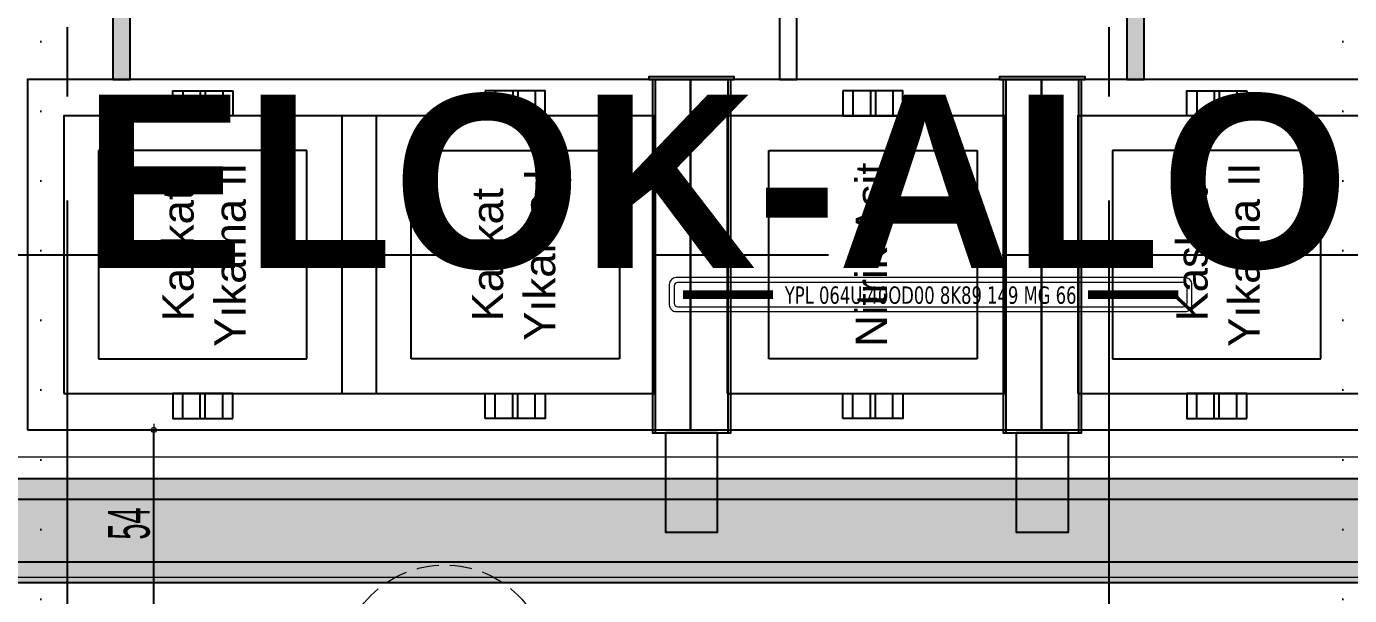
# Model space of a CAD drawing. Header units: centimetres. Extents: x 405564 to 502064, y 46284 to 60634.
# Drawn here: x 484270.6 to 484651.6, y 56170.8 to 56334.9 of the extents above; entities that cross this region are included whole.
import ezdxf
from ezdxf.enums import TextEntityAlignment as Align

# ---------------------------------------------------------------- set-up
doc = ezdxf.new("R2010")
doc.units = ezdxf.units.CM
for name, pattern in [('ACAD_ISO07W100', [3, 0, -3]), ('ACDINTGB', [9, 4, -1, 1, -1, 1, -1]), ('CENTERX3', [23, 15, -3, 2, -3]), ('DASHDOT', [25.4, 12.7, -6.35, 0, -6.35]), ('DOT', [0.25, 0, -0.25]), ('HIDDEN', [9.525, 6.35, -3.175])]:
    doc.linetypes.add(name, pattern=pattern)
doc.layers.get('0').update_dxf_attribs({"color": 8, "lineweight": 9})
for name, color, linetype in [('---___EB_draft04_yazi', 8, 'Continuous'), ('AS_DOS_TERAS_UST', 8, 'ACAD_ISO07W100'), ('AS_NOT_MIMARI', 8, 'Continuous')]:
    doc.layers.add(name, color=color, linetype=linetype)
for name, color, linetype, lineweight in [('0-KRCN-AYDINLATMA-130426', 8, 'Continuous', 9), ('0-KRCN-MİMARİ-220526', 8, 'Continuous', 9), ('Visible (ISO)', 8, 'Continuous', 18), ('ölçüler', 8, 'Continuous', 5)]:
    doc.layers.add(name, color=color, linetype=linetype, lineweight=lineweight)
doc.styles.add('2', font='arial.ttf', dxfattribs={"width": 0.9, "height": 200})
doc.styles.add('Kalin02', font='arialbd.ttf')
doc.styles.add('OLCU50', font='arial.ttf', dxfattribs={"width": 0.5, "height": 12})
doc.styles.add('SI', font='ISOCP.shx')
doc.styles.add('TAHOMA', font='tahoma.ttf')
doc.dimstyles.new('olcu 50', dxfattribs={"dimscale": 0.5, "dimtxt": 12, "dimasz": 0.5, "dimexe": 0, "dimexo": 0, "dimgap": 2, "dimtad": 1, "dimdec": 1, "dimrnd": 0.5, "dimdsep": 46, "dimtxsty": 'OLCU50', "dimblk1": 'SOL', "dimblk2": 'SAG', "dimsah": 1, "dimcen": 0, "dimse1": 1, "dimse2": 1, "dimadec": 0, "dimazin": 0, "dimtfac": 0.008, "dimtdec": 1, "dimtix": 1, "dimtmove": 2, "dimatfit": 3, "dimldrblk": 'SOL', "dimfxl": 1, "dimtolj": 1, "dimarcsym": 0})

# ---------------------------------------------------------------- blocks, each defined once
blk = doc.blocks.new('YPL 064U 40OD00 8K89 149 MG 66')
at = {"layer": '0-KRCN-AYDINLATMA-130426'}
for points in [[(75.25, -2.9), (75.25, 2.9, 0.414214), (73.25, 4.9), (-73.25, 4.9, 0.414214), (-75.25, 2.9), (-75.25, -2.9, 0.414214), (-73.25, -4.9), (73.25, -4.9, 0.414214)], [(73.85, -2.5), (73.85, 2.5, 0.414214), (72.85, 3.5), (-72.85, 3.5, 0.414214), (-73.85, 2.5), (-73.85, -2.5, 0.414214), (-72.85, -3.5), (72.85, -3.5, 0.414214)]]:
    blk.add_lwpolyline(points, format="xyb", close=True, dxfattribs=at)
at = {"layer": '0-KRCN-AYDINLATMA-130426', "const_width": 2.51, "elevation": 1.25}
for points in [[(-71.34, -0.01), (-45.35, -0.01)], [(45.35, -0.01), (71.35, -0.01)]]:
    blk.add_lwpolyline(points, dxfattribs=at)
at = {"layer": '0-KRCN-AYDINLATMA-130426', "ltscale": 60, "style": 'TAHOMA', "width": 0.8}
blk.add_text('YPL 064U 40OD00 8K89 149 MG 66', height=5, dxfattribs=at).set_placement((0, -0.15), align=Align.MIDDLE_CENTER)
blk = doc.blocks.new('KD')
at = {"layer": '0-KRCN-AYDINLATMA-130426'}
for p, q in [((0, 5), (-4.33, -2.5)), ((4.33, -2.5), (0, 5)), ((4.33, -2.5), (-4.33, -2.5))]:
    blk.add_line(p, q, dxfattribs=at)
at = {"layer": '0-KRCN-AYDINLATMA-130426', "linetype": 'HIDDEN'}
blk.add_circle((0, 0), 30, dxfattribs=at)
at = {"layer": '0-KRCN-AYDINLATMA-130426'}
blk.add_circle((0, 0), 5, dxfattribs=at)
at = {"layer": '0-KRCN-AYDINLATMA-130426', "style": '2'}
blk.add_text('D', height=3.36, dxfattribs=at).set_placement((0, 0), align=Align.MIDDLE_CENTER)
blk = doc.blocks.new('G$C546873DE')
at = {"layer": '0-KRCN-AYDINLATMA-130426'}
for name, p in [('YPL 064U 40OD00 8K89 149 MG 66', (13966.93, 9123.55)), ('KD', (13826.96, 9015.6))]:
    blk.add_blockref(name, p, dxfattribs=at)
blk = doc.blocks.new('SOL')
at = {"color": 0}
for p, q in [((0, 50), (0, -7)), ((-7, 0), (7, 0))]:
    blk.add_line(p, q, dxfattribs=at)
at = {"color": 1}
blk.add_circle((0, 0), 3, dxfattribs=at)
blk = doc.blocks.new('SAG')
at = {"color": 0}
for p, q in [((7, 0), (-7, 0)), ((0, -50), (0, 7))]:
    blk.add_line(p, q, dxfattribs=at)
at = {"color": 1}
blk.add_circle((0, 0), 3, dxfattribs=at)
blk = doc.blocks.new('*D443')
at = {"layer": 'Defpoints', "color": 0, "transparency": 16777216}
for p in [(436.79, -614), (457.54, -614), (432.64, -668)]:
    blk.add_point(p, dxfattribs=at)
at = {"layer": 'ölçüler', "color": 0, "linetype": 'Continuous', "lineweight": -2, "transparency": 16777216}
blk.add_line((457.54, -667.75), (457.54, -614.25), dxfattribs=at)
at = {"layer": 'ölçüler', "color": 0, "lineweight": -2, "transparency": 16777216, "xscale": 0.25, "yscale": 0.25, "zscale": 0.25}
for name, p, rotation in [('SAG', (457.54, -614), 90), ('SOL', (457.54, -668), 270)]:
    blk.add_blockref(name, p, dxfattribs=dict(at, rotation=rotation))
at = {"layer": 'ölçüler', "color": 0, "transparency": 16777216, "insert": (450.44, -641), "char_height": 12, "attachment_point": 5, "rotation": 90, "style": 'OLCU50'}
blk.add_mtext('\\A1;54', dxfattribs=at)
blk = doc.blocks.new('A$Cdfb98813')
h = blk.add_hatch()
h.set_pattern_fill('ANGLE', color=256, scale=0.3)
h.set_pattern_definition([(0, (182.2423, -979.0145), (0, 2.0955), [1.524, -0.5715]), (90, (182.2423, -979.0145), (-2.0955, 1e-16), [1.524, -0.5715])])
h.paths.add_polyline_path([(1918.02, 199), (1545.02, 199), (1545.02, 300), (1515.02, 300), (1515.02, 199), (238.98, 199), (238.98, -429.5), (238.98, -658.01), (1918.02, -658.01)])
h.paths.add_polyline_path([(268.98, -429.5), (268.98, 169), (1888.02, 169), (1888.02, -628.01), (268.98, -628.01), (268.98, -453.5)], flags=16)
h.paths.add_polyline_path([(1888.02, -429.5), (268.98, -429.5), (268.98, -459.5), (1888.02, -459.5)], flags=0)
h = blk.add_hatch(color=256)
h.dxf.hatch_style = 1
h.paths.add_polyline_path([(1498.45, -418.3), (265.96, -418.3), (265.96, -425.8), (1498.45, -425.8)])
h.paths.add_polyline_path([(450.72, -425.8), (445.72, -425.8), (445.72, -513), (450.72, -513)])
h.paths.add_polyline_path([(859.62, -376), (854.62, -376), (854.62, -418.3), (859.62, -418.3)])
h.paths.add_polyline_path([(742.72, -425.8), (737.72, -425.8), (737.72, -448.47), (742.72, -448.47)])
h.paths.add_polyline_path([(742.72, -448.47), (737.72, -448.47), (737.72, -513), (742.72, -513)])
at = {"linetype": 'CENTERX3', "ltscale": 10}
for p, q in [((432.64, -697.89), (432.64, 242.14)), ((732.64, -697.89), (732.64, 242.14))]:
    blk.add_line(p, q, dxfattribs=at)
for p, q in [((601.91, -513), (601.91, -614.06)), ((622.91, -614.06), (622.91, -513)), ((702.91, -513), (702.91, -614.06)), ((723.91, -614.06), (723.91, -513))]:
    blk.add_line(p, q)
at = {"linetype": 'ACDINTGB', "ltscale": 50}
blk.add_line((251.86, -563.5), (2218.27, -563.5), dxfattribs=at)
for points in [[(238.98, -457.5), (238.98, -658.01), (1918.02, -658.01), (1918.02, 199)], [(244.98, -457.5), (244.98, -652.01), (1912.02, -652.01), (1912.02, 193)], [(262.98, -435.5), (262.98, -634.01), (1894.02, -634.01), (1894.02, 175), (262.98, 175), (262.98, -435.5)], [(268.98, -453.5), (268.98, -628.01), (1888.02, -628.01), (1888.02, 169), (268.98, 169), (268.59, -435.5)], [(601.11, -513), (601.11, -614.86), (623.71, -614.86), (623.71, -513)], [(702.11, -513), (702.11, -614.86), (724.71, -614.86), (724.71, -513)], [(480.28, -516.3), (480.28, -523.5), (463, -523.5), (463, -516.3), (480.28, -516.3)], [(465.88, -516.3), (465.88, -523.5)], [(470.92, -516.3), (470.92, -523.5)], [(472.36, -516.3), (472.36, -523.5)], [(477.4, -516.3), (477.4, -523.5)], [(553, -516.3), (553, -523.5), (570.28, -523.5), (570.28, -516.3), (553, -516.3)], [(555.88, -516.3), (555.88, -523.5)], [(560.92, -516.3), (560.92, -523.5)], [(562.36, -516.3), (562.36, -523.5)], [(567.4, -516.3), (567.4, -523.5)], [(656, -516.3), (656, -523.5), (673.28, -523.5), (673.28, -516.3), (656, -516.3)], [(658.88, -516.3), (658.88, -523.5)], [(663.92, -516.3), (663.92, -523.5)], [(665.36, -516.3), (665.36, -523.5)], [(670.4, -516.3), (670.4, -523.5)], [(772.28, -516.3), (772.28, -523.5), (755, -523.5), (755, -516.3), (772.28, -516.3)], [(757.88, -516.3), (757.88, -523.5)], [(762.92, -516.3), (762.92, -523.5)], [(764.36, -516.3), (764.36, -523.5)], [(769.4, -516.3), (769.4, -523.5)], [(480.28, -610.7), (480.28, -603.5), (463, -603.5), (463, -610.7), (480.28, -610.7)], [(465.88, -610.7), (465.88, -603.5)], [(470.92, -610.7), (470.92, -603.5)], [(472.36, -610.7), (472.36, -603.5)], [(477.4, -610.7), (477.4, -603.5)], [(553, -610.7), (553, -603.5), (570.28, -603.5), (570.28, -610.7), (553, -610.7)], [(555.88, -610.7), (555.88, -603.5)], [(560.92, -610.7), (560.92, -603.5)], [(562.36, -610.7), (562.36, -603.5)], [(567.4, -610.7), (567.4, -603.5)], [(656, -610.7), (656, -603.5), (673.28, -603.5), (673.28, -610.7), (656, -610.7)], [(658.88, -610.7), (658.88, -603.5)], [(663.92, -610.7), (663.92, -603.5)], [(665.36, -610.7), (665.36, -603.5)], [(670.4, -610.7), (670.4, -603.5)], [(772.28, -610.7), (772.28, -603.5), (755, -603.5), (755, -610.7), (772.28, -610.7)], [(757.88, -610.7), (757.88, -603.5)], [(762.92, -610.7), (762.92, -603.5)], [(764.36, -610.7), (764.36, -603.5)], [(769.4, -610.7), (769.4, -603.5)]]:
    blk.add_lwpolyline(points)
for points in [[(445.72, -513), (450.72, -513), (450.72, -425.8), (445.72, -425.8)], [(445.72, -513), (450.72, -513), (450.72, -425.8), (445.72, -425.8)], [(445.72, -513), (450.72, -513), (450.72, -425.8), (445.72, -425.8)], [(445.72, -513), (450.72, -513), (450.72, -425.8), (445.72, -425.8)], [(737.72, -513), (742.72, -513), (742.72, -425.8), (737.72, -425.8)], [(737.72, -513), (742.72, -513), (742.72, -425.8), (737.72, -425.8)], [(637.72, -513), (642.72, -513), (642.74, -448.3), (637.74, -448.3)], [(637.72, -513), (642.72, -513), (642.74, -448.3), (637.74, -448.3)], [(737.72, -513), (742.72, -513), (742.72, -448.47), (737.72, -448.47)], [(421.14, -614), (612.14, -614), (612.14, -513), (421.14, -513)], [(624.71, -513), (624.71, -512.2), (600.11, -512.2), (600.11, -513)], [(612.14, -614), (713.14, -614), (713.14, -513), (612.14, -513)], [(725.71, -513), (725.71, -512.2), (701.11, -512.2), (701.11, -513)], [(713.14, -614), (904.14, -614), (904.14, -513), (713.14, -513)], [(431.64, -603.5), (601.64, -603.5), (601.64, -523.5), (431.64, -523.5)], [(511.64, -603.5), (521.64, -603.5), (521.64, -523.5), (511.64, -523.5)], [(622.64, -603.5), (702.64, -603.5), (702.64, -523.5), (622.64, -523.5)], [(723.64, -603.5), (893.64, -603.5), (893.64, -523.5), (723.64, -523.5)], [(622.91, -614.86), (622.91, -614.06), (601.91, -614.06), (601.91, -614.86)], [(619.91, -614.86), (604.91, -614.86), (604.91, -643.46), (619.91, -643.46)], [(723.91, -614.86), (723.91, -614.06), (702.91, -614.06), (702.91, -614.86)], [(720.91, -614.86), (705.91, -614.86), (705.91, -643.46), (720.91, -643.46)]]:
    blk.add_lwpolyline(points, close=True)
at = {"linetype": 'DASHDOT', "ltscale": 5}
for points in [[(501.64, -533.5), (441.64, -533.5), (441.64, -593.5), (501.64, -593.5)], [(531.64, -533.5), (591.64, -533.5), (591.64, -593.5), (531.64, -593.5)], [(634.64, -533.5), (694.64, -533.5), (694.64, -593.5), (634.64, -593.5)], [(793.64, -533.5), (733.64, -533.5), (733.64, -593.5), (793.64, -593.5)]]:
    blk.add_lwpolyline(points, close=True, dxfattribs=at)
at = {"layer": 'Visible (ISO)'}
blk.add_lwpolyline([(1159.13, -656.56), (416.55, -656.56), (416.55, -621.81), (1159.13, -621.8)], dxfattribs=at)
at = {"layer": '---___EB_draft04_yazi', "insert": (437.1, -517.33), "char_height": 50, "attachment_point": 1, "style": 'Kalin02'}
blk.add_mtext_dynamic_manual_height_columns('ELOK-ALOD', width=609.7286, gutter_width=375, heights=[184.72], dxfattribs=at)
at = {"ltscale": 0.1, "char_height": 9, "attachment_point": 5, "rotation": 90, "style": 'SI'}
for s, insert, width in [('{\\fArial|b0|i0|c162|p34;\\C1;Nitrik Asit}', (664.2, -563.5), 70.5112), ('{\\fArial|b0|i0|c162|p34;\\C152;\\c12285479;Kaskat Yıkama II}', (472.08, -563.5), 58.7308), ('{\\fArial|b0|i0|c162|p34;\\C152;\\c12285479;Kaskat Yıkama I}', (561.2, -563.5), 66.3821), ('{\\fArial|b0|i0|c162|p34;\\C152;\\c12285479;Kaskat Yıkama II}', (764.08, -563.5), 58.7308)]:
    blk.add_mtext(s, dxfattribs=dict(at, insert=insert, width=width))
at = {"layer": 'ölçüler'}
dim = blk.add_linear_dim(base=(457.54, -614), p1=(432.64, -668), p2=(436.79, -614), angle=90, dimstyle='olcu 50', override={"dimfxl": 4, "dimfxlon": 1, "dimarcsym": 1}, dxfattribs=at)
dim.commit()
dim.dimension.update_dxf_attribs({"geometry": '*D443', "text_midpoint": (450.44, -641)})
blk = doc.blocks.new('A$C6A10306C')
at = {"layer": 'AS_DOS_TERAS_UST', "linetype": 'DOT', "ltscale": 80}
for p, q in [((13710.68, -3901.45), (13710.68, -4501.45)), ((14085.68, -3901.45), (14085.68, -4501.45))]:
    blk.add_line(p, q, dxfattribs=at)
at = {"layer": 'AS_NOT_MIMARI'}
blk.add_blockref('A$Cdfb98813', (13285.68, -3801.45), dxfattribs=at)

msp = doc.modelspace()

# ---------------------------------------------------------------- block references
at = {"layer": '0-KRCN-AYDINLATMA-130426'}
msp.add_blockref('G$C546873DE', (470564.07, 47134.02), dxfattribs=at)

# ---------------------------------------------------------------- next in the draw order: block references
at = {"layer": '0-KRCN-MİMARİ-220526'}
msp.add_blockref('A$C6A10306C', (470564.07, 60634.02), dxfattribs=at)

doc.saveas('drawing.dxf')
